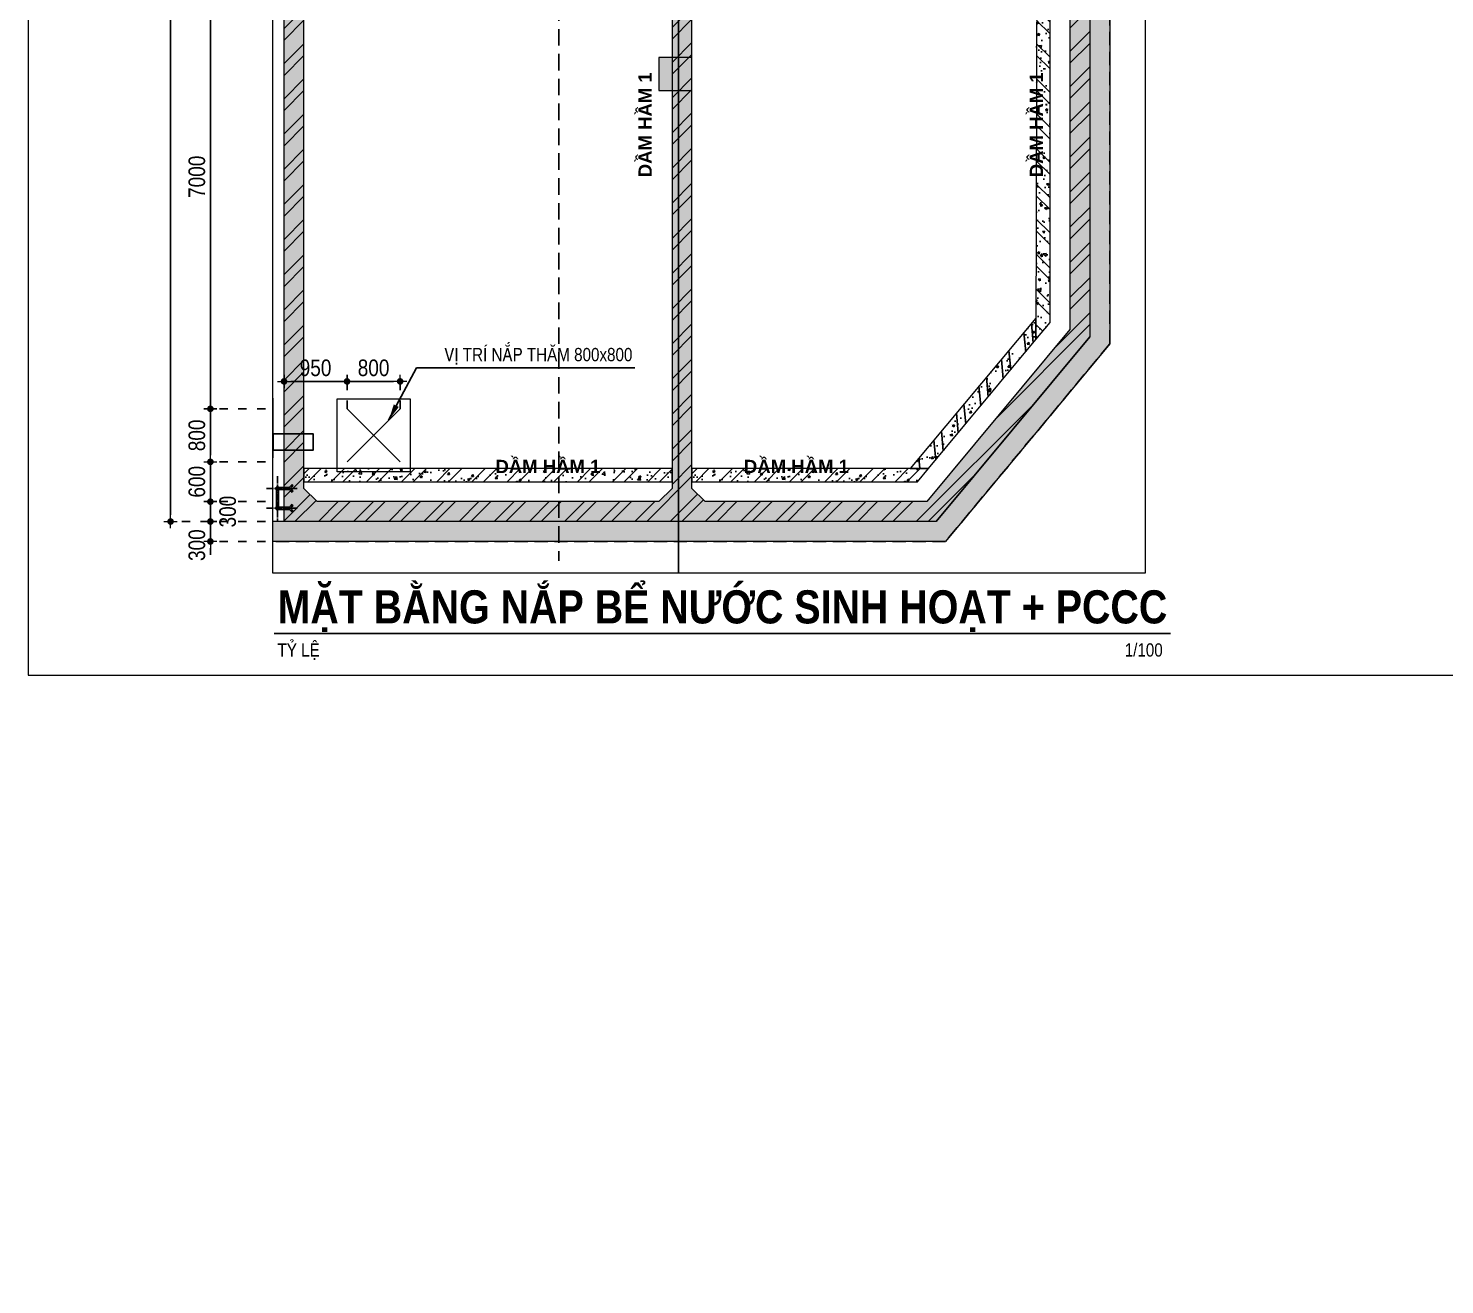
# Model space of a CAD drawing. Header units: millimetres. Extents: x -3021235 to -2791292, y 574414 to 656108.
# Drawn here: x -3021235 to -2999878, y 574414 to 593363 of the extents above; entities that cross this region are included whole.
import ezdxf
from ezdxf.enums import TextEntityAlignment as Align
from ezdxf.xclip import XClip

# ---------------------------------------------------------------- set-up
doc = ezdxf.new("R2010")
doc.units = ezdxf.units.MM
doc.header["$LTSCALE"] = 100
doc.header["$MEASUREMENT"] = 0
for name, pattern in [('A14-Chi Tiet Be Nuoc SH+PCCC$0$$0$HIDDEN', [0.375, 0.25, -0.125]), ('A14-Chi Tiet Be Nuoc SH+PCCC$0$HTT Center', [13, 10, -1, 1, -1]), ('A14-Chi Tiet Be Nuoc SH+PCCC$0$HTT Hidden 10.5', [1.5, 1, -0.5]), ('A8-Chi tiet ramp doc$0$Grid Level$0$Center101', [13, 10, -1, 1, -1]), ('CHG_XX_Cot_Ham 1$0$MB_Luoi truc$0$HTT Hidden 21', [3, 2, -1]), ('CHG_XX_Cot_Ham 2$0$MB_Luoi truc$0$HTT Hidden 21', [3, 2, -1]), ('CHG_XX_Luoi truc$0$MB_Luoi truc$0$Center101', [13, 10, -1, 1, -1]), ('HIDDEN5', [2.8375, 1.25, -1.5875]), ('MB Ham 2$0$COLD_WATER', [10.5, 6.5, -2, 0, -2])]:
    doc.linetypes.add(name, pattern=pattern)
doc.layers.get('0').update_dxf_attribs({"lineweight": 9})
doc.layers.get('Defpoints').update_dxf_attribs({"color": 254, "lineweight": 0})
for name, color, linetype, lineweight in [("'S_General_Dim_1", 1, 'Continuous', 18), ('CHG_XX_Cot_Ham 1$0$Ap0302_PC', 150, 'Continuous', 9), ('CHG_XX_Cot_Ham 1$0$Ap0302_PC @ 1', 150, 'Continuous', 9), ('CHG_XX_Cot_Ham 1$0$Ap0302_PC @ 150', 150, 'Continuous', 9), ('CHG_XX_Cot_Ham 1$0$Ap0311_H', 8, 'Continuous', 15), ('CHG_XX_Cot_Ham 1$0$NS-DuongBao', 3, 'Continuous', 18), ('CHG_XX_Cot_Ham 1$0$S_Concrete_Cont_2 Normal', 2, 'Continuous', 13), ('CHG_XX_Cot_Ham 1$0$Start hatch', 8, 'Continuous', 25), ('CHG_XX_Cot_Ham 2$0$NS-Pier-H2', 150, 'Continuous', 13), ('CHG_XX_Damsan_Ham 1$0$DBAO', 3, 'Continuous', 13), ('CHG_XX_Damsan_Ham 1$0$DGIONG', 4, 'Continuous', 13), ('CHG_XX_Damsan_Ham 1$0$Star Lo Mo', 5, 'Continuous', 13), ('CHG_XX_Damsan_Ham 1$0$Start hatch', 8, 'Continuous', 25), ('CHG_XX_Damsan_Ham 1$0$Start net bao', 3, 'Continuous', 18), ('CHG_XX_Damsan_Ham 2$0$CHG_XX_Damsan_Ham 2$0$CHG_XX_Damsan_Ham 2$0$Start net bao', 3, 'Continuous', 18), ('CHG_XX_Damsan_Ham 2$0$CHG_XX_Damsan_Ham 2$0$DBAO', 3, 'Continuous', 13), ('CHG_XX_Damsan_Ham 2$0$CHG_XX_Damsan_Ham 2$0$Start net bao', 3, 'Continuous', 18), ('CHG_XX_Damsan_Ham 2$0$HATCH', 154, 'Continuous', 9), ('S_Concrete_Cont_2 Normal', 2, 'Continuous', 13)]:
    doc.layers.add(name, color=color, linetype=linetype, lineweight=lineweight)
for name, color, linetype in [('A14-Chi Tiet Be Nuoc SH+PCCC$0$CHI TIET RAMP DOC$0$Title Line', 24, 'Continuous'), ('A14-Chi Tiet Be Nuoc SH+PCCC$0$CHI TIET RAMP DOC$0$Title Text', 1, 'Continuous'), ('A14-Chi Tiet Be Nuoc SH+PCCC$0$Ghi chu ban ve', 3, 'Continuous'), ('A14-Chi Tiet Be Nuoc SH+PCCC$0$Hatch vat lieu', 252, 'Continuous'), ('A14-Chi Tiet Be Nuoc SH+PCCC$0$Luoi Truc', 251, 'A14-Chi Tiet Be Nuoc SH+PCCC$0$HTT Center'), ('A14-Chi Tiet Be Nuoc SH+PCCC$0$Net Thay khac', 30, 'Continuous'), ('A14-Chi Tiet Be Nuoc SH+PCCC$0$Net thay Tuong', 3, 'Continuous'), ('A8-Chi tiet ramp doc$0$Grid Level$0$Podium Grid Line', 251, 'A8-Chi tiet ramp doc$0$Grid Level$0$Center101'), ('CHG_XX_Cot_Ham 1$0$MB_Cot ham$0$Concrete Line', 6, 'Continuous'), ('CHG_XX_Cot_Ham 1$0$mb_cot tang 1-3$0$Concrete Line', 6, 'Continuous'), ('CHG_XX_Luoi truc$0$Grid', 34, 'Continuous'), ('CHG_XX_Luoi truc$0$Grid Line', 251, 'CHG_XX_Luoi truc$0$MB_Luoi truc$0$Center101'), ('MB Ham 2$0$MEP-H-N-CWATR-50CW', 3, 'MB Ham 2$0$COLD_WATER')]:
    doc.layers.add(name, color=color, linetype=linetype)
doc.styles.add('A14-Chi Tiet Be Nuoc SH+PCCC$0$$0$Title Block Bold', font='VHELVEB_0.TTF')
doc.styles.add('A14-Chi Tiet Be Nuoc SH+PCCC$0$CHI TIET RAMP DOC$0$VNI-HelveC', font='VHELVCN_0.TTF')
doc.styles.add('A14-Chi Tiet Be Nuoc SH+PCCC$0$VNI-HelveC', font='VHELVCN_0.TTF')
doc.styles.add('ARIAL', font='ARIALN.TTF')
doc.styles.add('ArialB', font='arialbd.ttf')
doc.styles.add('CHG_XX_Luoi truc$0$MB_Luoi truc$0$Grid A-F$0$VNI-HelveCB', font='VHELVCB_0.TTF')
doc.dimstyles.new('RHE_100', dxfattribs={"dimscale": 100, "dimtxt": 2.5, "dimasz": 1, "dimexe": 0, "dimexo": 0, "dimgap": 0.75, "dimtad": 1, "dimdec": 0, "dimrnd": 10, "dimzin": 9, "dimdsep": 46, "dimtxsty": 'ARIAL', "dimblk1": 'DIMDOT', "dimblk2": 'DIMDOT', "dimsah": 1, "dimcen": 2, "dimdle": 3, "dimclre": 8, "dimclrt": 2, "dimadec": 0, "dimazin": 0, "dimtfac": 1, "dimtdec": 0, "dimtix": 1, "dimtmove": 2, "dimatfit": 3, "dimldrblk": 'DIMPIJL', "dimfxl": 1, "dimtvp": 1.8, "dimtolj": 1, "dimtzin": 0, "dimarcsym": 0})

# ---------------------------------------------------------------- blocks, each defined once
blk = doc.blocks.new('CHG_XX_Cot_Ham 2')
at = {"layer": 'CHG_XX_Cot_Ham 2$0$NS-Pier-H2'}
h = blk.add_hatch(color=256, dxfattribs=at)
h.dxf.hatch_style = 1
h.paths.add_polyline_path([(99639.2, 163400), (-10900, 163400), (-10900, 85450), (-300, 85450), (-300, 84050), (32350, 84050), (32350, -9000), (103575.5, -9000), (106050, -6022), (106050, 158254.3)])
h.paths.add_polyline_path([(99533.7, 163100), (105750, 158110.4), (105750, 90450), (105650, 90450), (105750, 90450), (105750, 13850), (105750, 13722.3), (105750, -5913.6), (103434.7, -8700), (93599.8, -8700), (93299.8, -8700), (32650, -8700), (32650, 84350), (0, 84350), (0, 85750), (-10600, 85750), (-10600, 163100), (93600, 163100)], flags=16)
at = {"layer": 'CHG_XX_Cot_Ham 2$0$NS-Pier-H2', "linetype": 'CHG_XX_Cot_Ham 2$0$MB_Luoi truc$0$HTT Hidden 21'}
blk.add_lwpolyline([(99639.2, 163400), (106050, 158254.3), (106050, -6022), (103575.5, -9000), (32350, -9000), (32350, 84050), (-300, 84050), (-300, 85450), (-10900, 85450), (-10900, 163400)], close=True, dxfattribs=at)
blk = doc.blocks.new('CHG_XX_Damsan_Ham 2', base_point=(3089256, -609981))
at = {"layer": 'CHG_XX_Damsan_Ham 2$0$CHG_XX_Damsan_Ham 2$0$CHG_XX_Damsan_Ham 2$0$Start net bao'}
blk.add_lwpolyline([(-10900, 163400), (99639, 163400), (106050, 158250), (106050, -6022), (103576, -9000), (32350, -9000), (32350, 84050), (-300, 84050)], dxfattribs=at)
at = {"layer": 'CHG_XX_Damsan_Ham 2$0$CHG_XX_Damsan_Ham 2$0$Start net bao'}
blk.add_lwpolyline([(-10900, 163400), (99639, 163400), (106050, 158250), (106050, -6022), (103576, -9000), (32350, -9000), (32350, 84050), (-300, 84050)], dxfattribs=at)
at = {"layer": 'CHG_XX_Damsan_Ham 2$0$CHG_XX_Damsan_Ham 2$0$DBAO'}
blk.add_blockref('CHG_XX_Cot_Ham 2', (0, 0), dxfattribs=at)
at = {"layer": 'CHG_XX_Damsan_Ham 2$0$HATCH'}
blk.add_blockref('CHG_XX_Cot_Ham 2', (0, 0), dxfattribs=at)
blk = doc.blocks.new('*U1206')
at = {"layer": 'CHG_XX_Luoi truc$0$Grid Line'}
blk.add_line((0, 0), (0, 608), dxfattribs=at)
at = {"layer": 'CHG_XX_Luoi truc$0$Grid', "lineweight": -2, "style": 'CHG_XX_Luoi truc$0$MB_Luoi truc$0$Grid A-F$0$VNI-HelveCB'}
for tag, p in [('GRIDSUB', (0, 617)), ('GRID', (0, -9))]:
    blk.add_attdef(tag, text='', height=5, dxfattribs=at).set_placement(p, align=Align.MIDDLE)
blk = doc.blocks.new('CHG_XX_Luoi truc')
at = {"layer": 'CHG_XX_Luoi truc$0$Grid', "xscale": 300, "yscale": 300, "zscale": 300}
blk.add_blockref('*U1206', (99550, -12747), dxfattribs=at)
blk = doc.blocks.new('*U1420')
at = {"layer": 'CHG_XX_Cot_Ham 1$0$Ap0302_PC @ 1'}
h = blk.add_hatch(color=3, dxfattribs=at)
h.dxf.hatch_style = 1
h.paths.add_polyline_path([(-250, -250), (-250, 250), (250, 250), (250, -250)])
at = {"layer": 'CHG_XX_Cot_Ham 1$0$Ap0302_PC @ 150'}
h = blk.add_hatch(color=3, dxfattribs=at)
h.dxf.hatch_style = 1
h.paths.add_polyline_path([(-250, -250), (-250, 250), (250, 250), (250, -250)])
blk = doc.blocks.new('CHG_XX_Cot_Ham 1$0$500x500')
at = {"layer": 'CHG_XX_Cot_Ham 1$0$Ap0302_PC'}
blk.add_lwpolyline([(250, -250), (250, 250), (-250, 250), (-250, -250)], close=True, dxfattribs=at)
blk.add_blockref('*U1420', (0, 0), dxfattribs=at)
blk = doc.blocks.new('CHG_XX_Cot_Ham 1')
at = {"layer": 'CHG_XX_Cot_Ham 1$0$Ap0311_H'}
h = blk.add_hatch(color=256, dxfattribs=at)
h.dxf.hatch_style = 1
h.paths.add_polyline_path([(99639.2, 163400), (-10900, 163400), (-10900, 85450), (-300, 85450), (-300, 84050), (32350, 84050), (32350, -9000), (103575.5, -9000), (106050, -6022), (106050, 158254.3)])
h.paths.add_polyline_path([(99533.7, 163100), (105750, 158110.4), (105750, 90450), (105650, 90450), (105650, 90450), (105750, 90450), (105750, 13850), (105750, 13825.9), (105750, -5913.6), (103434.7, -8700), (93600, -8700), (32650, -8700), (32650, 84350), (0, 84350), (0, 85750), (-10600, 85750), (-10600, 163100), (93600, 163100)], flags=16)
at = {"layer": 'CHG_XX_Cot_Ham 1$0$NS-DuongBao'}
h = blk.add_hatch(dxfattribs=at)
h.set_pattern_fill('ANSI32', color=256, scale=1000, style=0)
h.set_pattern_definition([(45, (-2213769.43, 588216.8), (-265.165043, 265.165043), []), (45, (-2213592.66, 588216.8), (-265.165043, 265.165043), [])])
h.paths.add_polyline_path([(99450, -8200), (99250, -8400), (94099.8, -8400), (93899.8, -8200), (93899.8, 13349.8), (94100, 13550), (96700, 13550), (99250, 13550), (99450, 13350)], flags=16)
h.paths.add_polyline_path([(93599.8, 13850), (97000, 13850), (99550, 13850), (105750, 13850), (105750, -5913.6), (103434.7, -8700), (93599.8, -8700)])
h.paths.add_polyline_path([(99950, 13550), (105250, 13550), (105450, 13350), (105450, -5805.3), (103294, -8400), (99950, -8400), (99750, -8200), (99750, 13350)])
at = {"layer": 'CHG_XX_Cot_Ham 1$0$Start hatch'}
h = blk.add_hatch(dxfattribs=at)
h.set_pattern_fill('AR-CONC', color=256, scale=50)
h.set_pattern_definition([(50, (0, 0), (358.6301, -31.3761), [37.5, -412.5]), (355, (0, 0), (-69.3757, 376.0961), [30, -330]), (100.45144, (29.9, -2.6), (289.2544, 344.72), [31.8701, -350.571]), (46.1842, (0, 100), (533.6207, -82.7596), [56.25, -618.75]), (96.63564, (44.47, 93.1), (467.331, 487.0593), [47.8052, -525.857]), (351.18416, (0, 100), (467.331, 487.0593), [45, -495]), (21, (50, 75), (298.4535, -201.30945), [37.5, -412.5]), (326, (50, 75), (121.6577, 362.575), [30, -330]), (71.45144, (74.87, 58.22), (420.1112, 161.2656), [31.8701, -350.571]), (37.5, (0, 0), (6.07993, 166.44693), [0, -326, 0, -335, 0, -331.25]), (7.5, (0, 0), (131.53477, 197.20586), [0, -191, 0, -318.5, 0, -126.25]), (327.5, (-111.5, 0), (266.91122, -11.27744), [0, -125, 0, -390, 0, -517.5]), (317.5, (-161.5, 0), (291.5931, 50.0525), [0, -162.5, 0, -259, 0, -367.5])])
h.paths.add_polyline_path([(99450, -8200), (99250, -8400), (94099.8, -8400), (93899.8, -8200), (93899.8, 13349.8), (94100, 13550), (96700, 13550), (99250, 13550), (99450, 13350)], flags=16)
h.paths.add_polyline_path([(93599.8, 13850), (97000, 13850), (99550, 13850), (105750, 13850), (105750, -5913.6), (103434.7, -8700), (93599.8, -8700)])
h.paths.add_polyline_path([(99950, 13550), (105250, 13550), (105450, 13350), (105450, -5805.3), (103294, -8400), (99950, -8400), (99750, -8200), (99750, 13350)])
at = {"layer": 'CHG_XX_Cot_Ham 1$0$Ap0302_PC'}
blk.add_lwpolyline([(32350, 84050), (-300, 84050), (-300, 85450), (-10900, 85450), (-10900, 163400), (99639.2, 163400), (106050, 158254.3), (106050, -6022), (103575.5, -9000), (32350, -9000)], close=True, dxfattribs=at)
blk.add_lwpolyline([(105750, 90444), (105750, -5913.6), (103434.7, -8700), (32650, -8700), (32650, 84350), (0, 84350), (0, 85750), (-10600, 85750), (-10600, 163100), (99533.7, 163100), (105750, 158110.4), (105750, 127475.9)], dxfattribs=at)
at = {"layer": 'CHG_XX_Cot_Ham 1$0$MB_Cot ham$0$Concrete Line', "linetype": 'CHG_XX_Cot_Ham 1$0$MB_Luoi truc$0$HTT Hidden 21'}
blk.add_lwpolyline([(99639.2, 163400), (106050, 158254.3), (106050, -6022), (103575.5, -9000), (32350, -9000), (32350, 84050), (-300, 84050), (-300, 85450), (-10900, 85450), (-10900, 163400)], close=True, dxfattribs=at)
at = {"layer": 'CHG_XX_Cot_Ham 1$0$NS-DuongBao'}
for points in [[(93599.8, 13850), (97000, 13850), (97000, 13850), (99550, 13850), (99550, 13850), (105750, 13850), (105750, -5913.6), (103434.7, -8700), (93599.8, -8700), (93599.8, 13850)], [(99450, -8200), (99250, -8400), (94099.8, -8400), (93899.8, -8200), (93899.8, 13349.8), (94100, 13550), (96700, 13550), (96700, 13550), (99250, 13550), (99450, 13350), (99450, -8200)], [(105450, 13350), (105450, -5805.3), (103294, -8400), (99950, -8400), (99750, -8200), (99750, 13350), (99950, 13550), (105250, 13550), (105450, 13350)]]:
    blk.add_lwpolyline(points, dxfattribs=at)
at = {"layer": 'CHG_XX_Cot_Ham 1$0$Start hatch'}
blk.add_line((103434.7, -8700), (105750, -5913.6), dxfattribs=at)
at = {"layer": 'CHG_XX_Cot_Ham 1$0$mb_cot tang 1-3$0$Concrete Line'}
blk.add_blockref('CHG_XX_Luoi truc', (0, 0), dxfattribs=at)
at = {"layer": 'CHG_XX_Cot_Ham 1$0$S_Concrete_Cont_2 Normal'}
blk.add_blockref('CHG_XX_Cot_Ham 1$0$500x500', (99500, -1950), dxfattribs=at)
blk = doc.blocks.new('CHG_XX_Damsan_Ham 1', base_point=(3089256, -609981))
at = {"layer": 'CHG_XX_Damsan_Ham 1$0$Start hatch'}
h = blk.add_hatch(dxfattribs=at)
h.set_pattern_fill('AR-CONC', color=256, scale=50, angle=90)
h.set_pattern_definition([(140, (117500, -103099.77), (31.3761, 358.6301), [37.5, -412.5]), (85, (117500, -103099.77), (-376.0961, -69.3757), [30, -330]), (190.45144, (117502.62, -103069.88), (-344.72, 289.2544), [31.8701, -350.571]), (136.1842, (117400, -103099.77), (82.7596, 533.6207), [56.25, -618.75]), (186.63564, (117406.9, -103055.3), (-487.0593, 467.331), [47.8052, -525.857]), (81.18416, (117400, -103099.77), (-487.0593, 467.331), [45, -495]), (111, (117425, -103049.77), (201.30945, 298.4535), [37.5, -412.5]), (56, (117425, -103049.77), (-362.575, 121.6577), [30, -330]), (161.45144, (117441.78, -103024.9), (-161.2656, 420.1112), [31.8701, -350.571]), (127.5, (117500, -103099.77), (-166.44693, 6.07993), [0, -326, 0, -335, 0, -331.25]), (97.5, (117500, -103099.77), (-197.20586, 131.53477), [0, -191, 0, -318.5, 0, -126.25]), (57.5, (117500, -103211.27), (11.27744, 266.91122), [0, -125, 0, -390, 0, -517.5]), (47.5, (117500, -103261.27), (-50.0525, 291.5931), [0, -162.5, 0, -259, 0, -367.5])])
h.paths.add_polyline_path([(105150, -5697), (105150, -200), (104950, -200), (104937, -5953)])
h = blk.add_hatch(dxfattribs=at)
h.set_pattern_fill('ANSI32', color=256, scale=1000, angle=90, style=0)
h.set_pattern_definition([(135, (117967.9, -103195), (-265.165, -265.165), []), (135, (117967.9, -103018.2), (-265.165, -265.165), [])])
h.paths.add_polyline_path([(105150, -5697), (105150, -200), (104950, -200), (104937, -5953)])
h = blk.add_hatch(dxfattribs=at)
h.set_pattern_fill('AR-CONC', color=256, scale=50)
h.set_pattern_definition([(50, (5845.27, -20523.7), (358.6301, -31.3761), [37.5, -412.5]), (355, (5845.27, -20523.7), (-69.3757, 376.096), [30, -330]), (100.45144, (5875.16, -20526.32), (289.2544, 344.72), [31.8701, -350.571]), (46.1842, (5845.27, -20423.7), (533.6207, -82.7596), [56.25, -618.75]), (96.63564, (5889.74, -20430.6), (467.331, 487.0593), [47.8052, -525.857]), (351.18416, (5845.27, -20423.7), (467.331, 487.0593), [45, -495]), (21, (5895.27, -20448.7), (298.4535, -201.30945), [37.5, -412.5]), (326, (5895.27, -20448.7), (121.6577, 362.575), [30, -330]), (71.45144, (5920.14, -20465.5), (420.1112, 161.2656), [31.8701, -350.571]), (37.5, (5845.27, -20523.71), (6.07993, 166.44693), [0, -326, 0, -335, 0, -331.25]), (7.5, (5845.27, -20523.7), (131.53477, 197.20586), [0, -191, 0, -318.5, 0, -126.25]), (327.5, (5733.77, -20523.71), (266.91122, -11.27744), [0, -125, 0, -390, 0, -517.5]), (317.5, (5683.77, -20523.7), (291.5931, 50.0525), [0, -162.5, 0, -259, 0, -367.5])])
h.paths.add_polyline_path([(103319, -7900), (104937, -5953), (104938, -5630), (103043, -7900)])
h = blk.add_hatch(dxfattribs=at)
h.set_pattern_fill('ANSI32', color=256, scale=1000, angle=50.2759, style=0)
h.set_pattern_definition([(95.2759, (50867.78, -91080.6), (-373.4113, -34.4818), []), (95.2759, (50980.76, -90944.62), (-373.4113, -34.4818), [])])
h.paths.add_polyline_path([(103319, -7900), (104937, -5953), (104938, -5630), (103043, -7900)])
h = blk.add_hatch(dxfattribs=at)
h.set_pattern_fill('AR-CONC', color=256, scale=50)
h.set_pattern_definition([(50, (-800, -20450), (358.6301, -31.3761), [37.5, -412.5]), (355, (-800, -20450), (-69.3757, 376.096), [30, -330]), (100.45144, (-770.1, -20452.6), (289.2544, 344.72), [31.8701, -350.571]), (46.1842, (-800, -20350), (533.6207, -82.7596), [56.25, -618.75]), (96.63564, (-755.53, -20356.9), (467.331, 487.0593), [47.8052, -525.857]), (351.18416, (-800, -20350), (467.331, 487.0593), [45, -495]), (21, (-750, -20375), (298.4535, -201.30945), [37.5, -412.5]), (326, (-750, -20375), (121.6577, 362.575), [30, -330]), (71.45144, (-725.13, -20391.78), (420.1112, 161.2656), [31.8701, -350.571]), (37.5, (-800, -20450), (6.07993, 166.44693), [0, -326, 0, -335, 0, -331.25]), (7.5, (-800, -20450), (131.53477, 197.20586), [0, -191, 0, -318.5, 0, -126.25]), (327.5, (-911.5, -20450), (266.91122, -11.27744), [0, -125, 0, -390, 0, -517.5]), (317.5, (-961.5, -20450), (291.5931, 50.0525), [0, -162.5, 0, -259, 0, -367.5])])
h.paths.add_polyline_path([(93900, -8100), (99450, -8100), (99450, -7900), (93900, -7900)])
h = blk.add_hatch(dxfattribs=at)
h.set_pattern_fill('ANSI32', color=256, scale=1000, style=0)
h.set_pattern_definition([(45, (-895.23, -20917.88), (-265.165, 265.165), []), (45, (-718.45, -20917.88), (-265.165, 265.165), [])])
h.paths.add_polyline_path([(93900, -8100), (99450, -8100), (99450, -7900), (93900, -7900)])
h = blk.add_hatch(dxfattribs=at)
h.set_pattern_fill('ANSI32', color=256, scale=1000, style=0)
h.set_pattern_definition([(45, (4955, -20917.88), (-265.165, 265.165), []), (45, (5131.8, -20917.88), (-265.165, 265.165), [])])
h.paths.add_polyline_path([(99750, -8100), (103153, -8100), (103319, -7900), (99750, -7900)])
h = blk.add_hatch(dxfattribs=at)
h.set_pattern_fill('AR-CONC', color=256, scale=50)
h.set_pattern_definition([(50, (5050.24, -20450), (358.6301, -31.3761), [37.5, -412.5]), (355, (5050.24, -20450), (-69.3757, 376.096), [30, -330]), (100.45144, (5080.12, -20452.6), (289.2544, 344.72), [31.8701, -350.571]), (46.1842, (5050.24, -20350), (533.6207, -82.7596), [56.25, -618.75]), (96.63564, (5094.7, -20356.9), (467.331, 487.0593), [47.8052, -525.857]), (351.18416, (5050.24, -20350), (467.331, 487.0593), [45, -495]), (21, (5100.24, -20375), (298.4535, -201.30945), [37.5, -412.5]), (326, (5100.24, -20375), (121.6577, 362.575), [30, -330]), (71.45144, (5125.1, -20391.78), (420.1112, 161.2656), [31.8701, -350.571]), (37.5, (5050.24, -20450), (6.07993, 166.44693), [0, -326, 0, -335, 0, -331.25]), (7.5, (5050.24, -20450), (131.53477, 197.20586), [0, -191, 0, -318.5, 0, -126.25]), (327.5, (4938.74, -20450), (266.91122, -11.27744), [0, -125, 0, -390, 0, -517.5]), (317.5, (4888.74, -20450), (291.5931, 50.0525), [0, -162.5, 0, -259, 0, -367.5])])
h.paths.add_polyline_path([(99750, -8100), (103153, -8100), (103319, -7900), (99750, -7900)])
at = {"layer": 'CHG_XX_Damsan_Ham 1$0$DBAO'}
blk.add_lwpolyline([(-10900, 85450), (-10900, 163400), (99639, 163400), (106050, 158250), (106050, -6022), (103576, -9000), (32350, -9000), (32350, 84050), (-300, 84050), (-300, 85450), (-10900, 85450)], dxfattribs=at)
at = {"layer": 'CHG_XX_Damsan_Ham 1$0$Star Lo Mo'}
for p, q in [((92532, -7737), (93432, -6837)), ((92532, -6837), (93432, -7737))]:
    blk.add_line(p, q, dxfattribs=at)
blk.add_lwpolyline([(92532, -6837), (93432, -6837), (93432, -7737), (92532, -7737)], close=True, dxfattribs=at)
at = {"layer": 'CHG_XX_Damsan_Ham 1$0$Start net bao', "color": 1}
for points in [[(105150, -5697), (105150, -200), (104950, -200), (104937, -5953)], [(103319, -7900), (104937, -5953), (104938, -5630), (103043, -7900)], [(93900, -8100), (99450, -8100), (99450, -7900), (93900, -7900)], [(99750, -8100), (103153, -8100), (103319, -7900), (99750, -7900)]]:
    blk.add_lwpolyline(points, close=True, dxfattribs=at)
at = {"layer": 'CHG_XX_Damsan_Ham 1$0$DGIONG'}
blk.add_blockref('CHG_XX_Cot_Ham 1', (0, 0), dxfattribs=at)
blk = doc.blocks.new('DIMDOT')
for p, q in [((1, 0), (-1, 0)), ((0, -1), (0, 1))]:
    blk.add_line(p, q)
at = {"const_width": 0.5}
blk.add_lwpolyline([(-0.25, 0, 1), (0.25, 0, 1)], format="xyb", close=True, dxfattribs=at)
blk = doc.blocks.new('DIMPIJL')
at = {"linetype": 'ByBlock'}
blk.add_solid([(-2.5, 0.42), (-2.5, -0.42), (0, 0)], dxfattribs=at)
blk = doc.blocks.new('*D279')
at = {"layer": "'S_General_Dim_1", "color": 8, "linetype": 'HIDDEN5', "lineweight": -2, "transparency": 16777216}
for p, q in [((-3016429, 587624), (-3016429, 588038)), ((-3015629, 587624), (-3015629, 588038))]:
    blk.add_line(p, q, dxfattribs=at)
at = {"layer": "'S_General_Dim_1", "color": 0, "lineweight": -2, "transparency": 16777216}
blk.add_line((-3015729, 588038), (-3016329, 588038), dxfattribs=at)
at = {"layer": 'Defpoints', "color": 0, "transparency": 16777216}
for p in [(-3016429, 588038), (-3016429, 587624), (-3015629, 587624)]:
    blk.add_point(p, dxfattribs=at)
at = {"layer": "'S_General_Dim_1", "color": 0, "lineweight": -2, "transparency": 16777216, "xscale": 100, "yscale": 100, "zscale": 100, "rotation": 180}
blk.add_blockref('DIMDOT', (-3016429, 588038), dxfattribs=at)
at = {"layer": "'S_General_Dim_1", "color": 0, "lineweight": -2, "transparency": 16777216, "xscale": 100, "yscale": 100, "zscale": 100}
blk.add_blockref('DIMDOT', (-3015629, 588038), dxfattribs=at)
at = {"layer": "'S_General_Dim_1", "color": 2, "transparency": 16777216, "insert": (-3016029, 588241), "char_height": 250, "attachment_point": 5, "style": 'ARIAL'}
blk.add_mtext('\\A1;800', dxfattribs=at)
blk = doc.blocks.new('*D280')
at = {"layer": "'S_General_Dim_1", "color": 0, "lineweight": -2, "transparency": 16777216}
blk.add_line((-3016529, 588038), (-3017279, 588038), dxfattribs=at)
at = {"layer": "'S_General_Dim_1", "color": 8, "linetype": 'HIDDEN5', "lineweight": -2, "transparency": 16777216}
blk.add_line((-3016429, 587624), (-3016429, 588038), dxfattribs=at)
at = {"layer": 'Defpoints', "color": 0, "transparency": 16777216}
for p in [(-3017379, 588038), (-3017379, 588038), (-3016429, 587624)]:
    blk.add_point(p, dxfattribs=at)
at = {"layer": "'S_General_Dim_1", "color": 0, "lineweight": -2, "transparency": 16777216, "xscale": 100, "yscale": 100, "zscale": 100, "rotation": 180}
blk.add_blockref('DIMDOT', (-3017379, 588038), dxfattribs=at)
at = {"layer": "'S_General_Dim_1", "color": 0, "lineweight": -2, "transparency": 16777216, "xscale": 100, "yscale": 100, "zscale": 100}
blk.add_blockref('DIMDOT', (-3016429, 588038), dxfattribs=at)
at = {"layer": "'S_General_Dim_1", "color": 2, "transparency": 16777216, "insert": (-3016904, 588241), "char_height": 250, "attachment_point": 5, "style": 'ARIAL'}
blk.add_mtext('\\A1;950', dxfattribs=at)
blk = doc.blocks.new('*U117')
h = blk.add_hatch(color=256)
edge = h.paths.add_edge_path()
edge.add_line((-600, 0), (-849, 0))
edge.add_line((-849, 0), (0, 849))
edge.add_line((0, 849), (849, 0))
edge.add_line((849, 0), (600, 0))
edge.add_arc((0, 0), 600, 360, 540)
at = {"linetype": 'A14-Chi Tiet Be Nuoc SH+PCCC$0$$0$HIDDEN', "ltscale": 10}
blk.add_line((-600, 0), (-25495, 0), dxfattribs=at)
blk.add_line((-600, 0), (600, 0))
blk.add_lwpolyline([(-600, 0), (-849, 0), (0, 849), (849, 0), (600, 0, 1)], format="xyb", close=True)
blk.add_circle((0, 0), 600)
at = {"style": 'A14-Chi Tiet Be Nuoc SH+PCCC$0$$0$Title Block Bold', "flags": 8}
blk.add_attdef('VIEWNUMBER', text='', height=300, dxfattribs=at).set_placement((0, 0), align=Align.BOTTOM_CENTER)
blk.add_attdef('DRAWINGREFERENCE', text='', height=250, dxfattribs=at).set_placement((0, -120), align=Align.TOP_CENTER)
blk = doc.blocks.new('*D284')
at = {"layer": "'S_General_Dim_1", "color": 8, "linetype": 'HIDDEN5', "lineweight": -2, "transparency": 16777216}
for p, q in [((-3017660, 594624), (-3018490, 594624)), ((-3017660, 587624), (-3018490, 587624))]:
    blk.add_line(p, q, dxfattribs=at)
at = {"layer": "'S_General_Dim_1", "color": 0, "lineweight": -2, "transparency": 16777216}
blk.add_line((-3018490, 594524), (-3018490, 587724), dxfattribs=at)
at = {"layer": 'Defpoints', "color": 0, "transparency": 16777216}
for p in [(-3017660, 594624), (-3018490, 587624), (-3017660, 587624)]:
    blk.add_point(p, dxfattribs=at)
at = {"layer": "'S_General_Dim_1", "color": 0, "lineweight": -2, "transparency": 16777216, "xscale": 100, "yscale": 100, "zscale": 100}
for p, rotation in [((-3018490, 594624), 90), ((-3018490, 587624), 270)]:
    blk.add_blockref('DIMDOT', p, dxfattribs=dict(at, rotation=rotation))
at = {"layer": "'S_General_Dim_1", "color": 2, "transparency": 16777216, "insert": (-3018693, 591124), "char_height": 250, "attachment_point": 5, "rotation": 90, "style": 'ARIAL'}
blk.add_mtext('\\A1;7000', dxfattribs=at)
blk = doc.blocks.new('*D287')
at = {"layer": "'S_General_Dim_1", "color": 0, "lineweight": -2, "transparency": 16777216}
for p, q in [((-3018490, 586324), (-3018490, 586424)), ((-3018490, 586224), (-3018490, 585924)), ((-3018490, 585824), (-3018490, 585724))]:
    blk.add_line(p, q, dxfattribs=at)
at = {"layer": "'S_General_Dim_1", "color": 8, "linetype": 'HIDDEN5', "lineweight": -2, "transparency": 16777216}
for p, q in [((-3017660, 586224), (-3018490, 586224)), ((-3017660, 585924), (-3018490, 585924))]:
    blk.add_line(p, q, dxfattribs=at)
at = {"layer": 'Defpoints', "color": 0, "transparency": 16777216}
for p in [(-3017660, 586224), (-3018490, 585924), (-3017660, 585924)]:
    blk.add_point(p, dxfattribs=at)
at = {"layer": "'S_General_Dim_1", "color": 0, "lineweight": -2, "transparency": 16777216, "xscale": 100, "yscale": 100, "zscale": 100}
for p, rotation in [((-3018490, 586224), 270), ((-3018490, 585924), 90)]:
    blk.add_blockref('DIMDOT', p, dxfattribs=dict(at, rotation=rotation))
at = {"layer": "'S_General_Dim_1", "color": 2, "transparency": 16777216, "insert": (-3018228, 586074), "char_height": 250, "attachment_point": 5, "rotation": 90, "style": 'ARIAL'}
blk.add_mtext('\\A1;300', dxfattribs=at)
blk = doc.blocks.new('*D288')
at = {"layer": "'S_General_Dim_1", "color": 0, "lineweight": -2, "transparency": 16777216}
for p, q in [((-3018490, 586024), (-3018490, 586124)), ((-3018490, 585924), (-3018490, 585624)), ((-3018490, 585524), (-3018490, 585424))]:
    blk.add_line(p, q, dxfattribs=at)
at = {"layer": "'S_General_Dim_1", "color": 8, "linetype": 'HIDDEN5', "lineweight": -2, "transparency": 16777216}
for p, q in [((-3017660, 585924), (-3018490, 585924)), ((-3017660, 585624), (-3018490, 585624))]:
    blk.add_line(p, q, dxfattribs=at)
at = {"layer": 'Defpoints', "color": 0, "transparency": 16777216}
for p in [(-3017660, 585924), (-3018490, 585624), (-3017660, 585624)]:
    blk.add_point(p, dxfattribs=at)
at = {"layer": "'S_General_Dim_1", "color": 0, "lineweight": -2, "transparency": 16777216, "xscale": 100, "yscale": 100, "zscale": 100}
for p, rotation in [((-3018490, 585924), 270), ((-3018490, 585624), 90)]:
    blk.add_blockref('DIMDOT', p, dxfattribs=dict(at, rotation=rotation))
at = {"layer": "'S_General_Dim_1", "color": 2, "transparency": 16777216, "insert": (-3018693, 585568), "char_height": 250, "attachment_point": 5, "rotation": 90, "style": 'ARIAL'}
blk.add_mtext('\\A1;300', dxfattribs=at)
blk = doc.blocks.new('*D289')
at = {"layer": "'S_General_Dim_1", "color": 8, "linetype": 'HIDDEN5', "lineweight": -2, "transparency": 16777216}
for p, q in [((-3017660, 608474), (-3019090, 608474)), ((-3017660, 585924), (-3019090, 585924))]:
    blk.add_line(p, q, dxfattribs=at)
at = {"layer": "'S_General_Dim_1", "color": 0, "lineweight": -2, "transparency": 16777216}
blk.add_line((-3019090, 608374), (-3019090, 586024), dxfattribs=at)
at = {"layer": 'Defpoints', "color": 0, "transparency": 16777216}
for p in [(-3017660, 608474), (-3019090, 585924), (-3017660, 585924)]:
    blk.add_point(p, dxfattribs=at)
at = {"layer": "'S_General_Dim_1", "color": 0, "lineweight": -2, "transparency": 16777216, "xscale": 100, "yscale": 100, "zscale": 100}
for p, rotation in [((-3019090, 608474), 90), ((-3019090, 585924), 270)]:
    blk.add_blockref('DIMDOT', p, dxfattribs=dict(at, rotation=rotation))
at = {"layer": "'S_General_Dim_1", "color": 2, "transparency": 16777216, "insert": (-3019293, 597199), "char_height": 250, "attachment_point": 5, "rotation": 90, "style": 'ARIAL'}
blk.add_mtext('\\A1;22550', dxfattribs=at)
blk = doc.blocks.new('*D297')
at = {"layer": "'S_General_Dim_1", "color": 8, "linetype": 'HIDDEN5', "lineweight": -2, "transparency": 16777216}
for p, q in [((-3017660, 587624), (-3018490, 587624)), ((-3017660, 586824), (-3018490, 586824))]:
    blk.add_line(p, q, dxfattribs=at)
at = {"layer": "'S_General_Dim_1", "color": 0, "lineweight": -2, "transparency": 16777216}
blk.add_line((-3018490, 587524), (-3018490, 586924), dxfattribs=at)
at = {"layer": 'Defpoints', "color": 0, "transparency": 16777216}
for p in [(-3017660, 587624), (-3018490, 586824), (-3017660, 586824)]:
    blk.add_point(p, dxfattribs=at)
at = {"layer": "'S_General_Dim_1", "color": 0, "lineweight": -2, "transparency": 16777216, "xscale": 100, "yscale": 100, "zscale": 100}
for p, rotation in [((-3018490, 587624), 90), ((-3018490, 586824), 270)]:
    blk.add_blockref('DIMDOT', p, dxfattribs=dict(at, rotation=rotation))
at = {"layer": "'S_General_Dim_1", "color": 2, "transparency": 16777216, "insert": (-3018693, 587224), "char_height": 250, "attachment_point": 5, "rotation": 90, "style": 'ARIAL'}
blk.add_mtext('\\A1;800', dxfattribs=at)
blk = doc.blocks.new('*D298')
at = {"layer": "'S_General_Dim_1", "color": 0, "lineweight": -2, "transparency": 16777216}
for p, q in [((-3018490, 586924), (-3018490, 587024)), ((-3018490, 586824), (-3018490, 586224)), ((-3018490, 586124), (-3018490, 586024))]:
    blk.add_line(p, q, dxfattribs=at)
at = {"layer": "'S_General_Dim_1", "color": 8, "linetype": 'HIDDEN5', "lineweight": -2, "transparency": 16777216}
for p, q in [((-3017660, 586824), (-3018490, 586824)), ((-3017660, 586224), (-3018490, 586224))]:
    blk.add_line(p, q, dxfattribs=at)
at = {"layer": 'Defpoints', "color": 0, "transparency": 16777216}
for p in [(-3017660, 586824), (-3018490, 586224), (-3017660, 586224)]:
    blk.add_point(p, dxfattribs=at)
at = {"layer": "'S_General_Dim_1", "color": 0, "lineweight": -2, "transparency": 16777216, "xscale": 100, "yscale": 100, "zscale": 100}
for p, rotation in [((-3018490, 586824), 270), ((-3018490, 586224), 90)]:
    blk.add_blockref('DIMDOT', p, dxfattribs=dict(at, rotation=rotation))
at = {"layer": "'S_General_Dim_1", "color": 2, "transparency": 16777216, "insert": (-3018693, 586524), "char_height": 250, "attachment_point": 5, "rotation": 90, "style": 'ARIAL'}
blk.add_mtext('\\A1;600', dxfattribs=at)
blk = doc.blocks.new('A14-Chi Tiet Be Nuoc SH+PCCC$0$HHH')
at = {"layer": 'A14-Chi Tiet Be Nuoc SH+PCCC$0$Hatch vat lieu', "linetype": 'A14-Chi Tiet Be Nuoc SH+PCCC$0$HTT Hidden 10.5', "ltscale": 0.1}
for p, q in [((-208, 122), (-194, 137)), ((-208, 122), (-166, 80)), ((-194, 137), (-152, 94)), ((-166, 0), (-166, 80)), ((-152, 94), (-148, 94)), ((-106, 137), (-148, 94)), ((-92, 122), (-134, 80)), ((-134, 0), (-134, 80)), ((-92, 122), (-106, 137)), ((92, 122), (106, 137)), ((92, 122), (134, 80)), ((106, 137), (148, 94)), ((134, 0), (134, 80)), ((148, 94), (152, 94)), ((194, 137), (152, 94)), ((208, 122), (166, 80)), ((166, 0), (166, 80)), ((208, 122), (194, 137))]:
    blk.add_line(p, q, dxfattribs=at)
at = {"layer": 'A14-Chi Tiet Be Nuoc SH+PCCC$0$Luoi Truc', "linetype": 'A14-Chi Tiet Be Nuoc SH+PCCC$0$HTT Center', "ltscale": 0.1}
for p, q in [((-150, -265), (-150, 200)), ((150, -265), (150, 200)), ((-335, -100), (335, -100))]:
    blk.add_line(p, q, dxfattribs=at)
at = {"layer": 'A14-Chi Tiet Be Nuoc SH+PCCC$0$Net Thay khac'}
for p, q in [((-166, -81), (-166, 0)), ((-134, -81), (-134, 0)), ((134, -81), (134, 0)), ((166, -81), (166, 0)), ((-131, -84), (131, -84)), ((-131, -116), (131, -116))]:
    blk.add_line(p, q, dxfattribs=at)
at = {"layer": 'A14-Chi Tiet Be Nuoc SH+PCCC$0$Net thay Tuong'}
for centre in [(-150, -100), (150, -100)]:
    blk.add_circle(centre, 25, dxfattribs=at)
blk = doc.blocks.new('A$C2F4B454A')
at = {"layer": 'MB Ham 2$0$MEP-H-N-CWATR-50CW', "color": 5, "linetype": 'Continuous', "ltscale": 0.5}
blk.add_lwpolyline([(-10139, 1625), (-9539, 1625), (-9539, 1375), (-10139, 1375)], close=True, dxfattribs=at)
at = {"rotation": 270}
blk.add_blockref('A14-Chi Tiet Be Nuoc SH+PCCC$0$HHH', (-9976, 650), dxfattribs=at)

msp = doc.modelspace()

# ---------------------------------------------------------------- linework, layer by layer
at = {"layer": 'A14-Chi Tiet Be Nuoc SH+PCCC$0$CHI TIET RAMP DOC$0$Title Line', "linetype": 'ByBlock', "lineweight": -2}
msp.add_line((-3017529.4, 584237), (-3004009.6, 584237), dxfattribs=at)
at = {"layer": 'Defpoints'}
msp.add_lwpolyline([(-3021234.9, 583607.5), (-2954034.9, 583607.5), (-2954034.9, 639807.5), (-3021234.9, 639807.5)], close=True, dxfattribs=at)
at = {"layer": 'S_Concrete_Cont_2 Normal'}
for p, q in [((-3015629.1, 587624.1), (-3016428.8, 586824.1)), ((-3016428.8, 587624.1), (-3015629.1, 586824.1))]:
    msp.add_line(p, q, dxfattribs=at)
msp.add_lwpolyline([(-3016578.8, 587774.1), (-3015479.1, 587774.1), (-3015479.1, 586674.1), (-3016578.8, 586674.1)], close=True, dxfattribs=at)

# ---------------------------------------------------------------- block references
at = {"layer": 'A14-Chi Tiet Be Nuoc SH+PCCC$0$Ghi chu ban ve'}
ref = msp.add_blockref('*U117', (-3013236.1, 610828), dxfattribs=dict(at, rotation=90))
ref.add_attrib('VIEWNUMBER', '1-1', dxfattribs={"layer": '0', "height": 300, "rotation": 90, "style": 'A14-Chi Tiet Be Nuoc SH+PCCC$0$$0$Title Block Bold'}).set_placement((-3013236.1, 610828), align=Align.BOTTOM_CENTER)
ref.add_attrib('DRAWINGREFERENCE', '-', dxfattribs={"layer": '0', "height": 250, "rotation": 90, "style": 'A14-Chi Tiet Be Nuoc SH+PCCC$0$$0$Title Block Bold'}).set_placement((-3013116.1, 610828), align=Align.TOP_CENTER)
at = {"layer": 'A8-Chi tiet ramp doc$0$Grid Level$0$Podium Grid Line'}
ref = msp.add_blockref('CHG_XX_Damsan_Ham 2', (45737.8, -98770.6), dxfattribs=at)
XClip(ref).set_block_clipping_path([(93137.2532517398, 75145.4415100714), (106717.2152070859, 128458.8479890045)])
at = {"layer": 'S_Concrete_Cont_2 Normal'}
ref = msp.add_blockref('CHG_XX_Damsan_Ham 1', (-21722.6, -15357), dxfattribs=at)
XClip(ref).set_block_clipping_path([(93425.958600299, -9473.0800148518), (106590.4373304178, 13984.4288523339)])
msp.add_blockref('A$C2F4B454A', (-3007403, 585624), dxfattribs=at)

# ---------------------------------------------------------------- texts
at = {"layer": "'S_General_Dim_1", "style": 'ArialB'}
for p in [(-3011835, 591116.7), (-3005935, 591116.7)]:
    msp.add_text('DẦM HẦM 1', height=200, rotation=90, dxfattribs=at).set_placement(p)
for p in [(-3014191.2, 586655), (-3010444.7, 586655)]:
    msp.add_text('DẦM HẦM 1', height=200, dxfattribs=at).set_placement(p)
at = {"layer": "'S_General_Dim_1", "insert": (-3012126, 588542.2), "char_height": 200, "width": 10693.027, "attachment_point": 3, "line_spacing_factor": 0.9, "style": 'A14-Chi Tiet Be Nuoc SH+PCCC$0$VNI-HelveC'}
msp.add_mtext('VÒ TRÍ NAÉP THAÊM 800x800', dxfattribs=at)
at = {"layer": 'A14-Chi Tiet Be Nuoc SH+PCCC$0$CHI TIET RAMP DOC$0$Title Text', "linetype": 'ByBlock', "style": 'ArialB', "width": 0.85}
msp.add_text('MẶT BẰNG NẮP BỂ NƯỚC SINH HOẠT + PCCC', height=500, dxfattribs=at).set_placement((-3017476.9, 584387))
at = {"layer": 'A14-Chi Tiet Be Nuoc SH+PCCC$0$CHI TIET RAMP DOC$0$Title Text', "linetype": 'ByBlock', "lineweight": -2, "style": 'A14-Chi Tiet Be Nuoc SH+PCCC$0$CHI TIET RAMP DOC$0$VNI-HelveC'}
msp.add_text('TYÛ LEÄ', height=200, dxfattribs=at).set_placement((-3017476.9, 584087), align=Align.TOP_LEFT)
at = {"layer": 'A14-Chi Tiet Be Nuoc SH+PCCC$0$CHI TIET RAMP DOC$0$Title Text', "linetype": 'ByBlock', "style": 'A14-Chi Tiet Be Nuoc SH+PCCC$0$CHI TIET RAMP DOC$0$VNI-HelveC'}
msp.add_text('1/100', height=200, dxfattribs=at).set_placement((-3004129.4, 584087), align=Align.TOP_RIGHT)

# ---------------------------------------------------------------- dimensions: what is measured, and where the dimension line sits
at = {"layer": "'S_General_Dim_1"}
for base, p1, p2, picture, middle in [((-3019090.4, 585924), (-3017660.4, 608474), (-3017660.4, 585924), '*D289', (-3019293.1, 597199)), ((-3018490.4, 586824.1), (-3017660.4, 587624.1), (-3017660.4, 586824.1), '*D297', (-3018693.1, 587224.1)), ((-3018490.4, 586224), (-3017660.4, 586824.1), (-3017660.4, 586224), '*D298', (-3018693.1, 586524.1))]:
    dim = msp.add_linear_dim(base=base, p1=p1, p2=p2, angle=90, dimstyle='RHE_100', dxfattribs=at)
    dim.commit()
    dim.dimension.update_dxf_attribs({"geometry": picture, "text_midpoint": middle})
dim = msp.add_linear_dim(base=(-3018490.4117, 587624.1417), p1=(-3017660.363, 594623.6134), p2=(-3017660.363, 587624.1417), angle=90, dimstyle='RHE_100', override={"dimrnd": 10}, dxfattribs=at)
dim.commit()
dim.dimension.update_dxf_attribs({"geometry": '*D284', "text_midpoint": (-3018693.055, 591123.8776)})
for base, p1, p2, picture, middle in [((-3017378.8, 588038.1), (-3016428.8, 587624.1), (-3017378.8, 588038.1), '*D280', (-3016903.8, 588240.7)), ((-3016428.8, 588038.1), (-3015629.1, 587624.1), (-3016428.8, 587624.1), '*D279', (-3016029, 588240.7))]:
    dim = msp.add_linear_dim(base=base, p1=p1, p2=p2, dimstyle='RHE_100', dxfattribs=at)
    dim.commit()
    dim.dimension.update_dxf_attribs({"geometry": picture, "text_midpoint": middle})
for base, p1, p2, picture, middle in [((-3018490.4, 585924), (-3017660.4, 586224), (-3017660.4, 585924), '*D287', (-3018228.1, 586074)), ((-3018490.4, 585624), (-3017660.4, 585924), (-3017660.4, 585624), '*D288', (-3018692.5, 585568.5))]:
    dim = msp.add_linear_dim(base=base, p1=p1, p2=p2, angle=90, dimstyle='RHE_100', dxfattribs=at)
    dim.commit()
    dim.dimension.update_dxf_attribs({"geometry": picture, "text_midpoint": middle, "dimtype": 160})

# ---------------------------------------------------------------- leaders
msp.add_leader([(-3015802.6, 587450.6), (-3015384.1, 588243.4), (-3012089.4, 588243.4)], dimstyle='RHE_100', dxfattribs=at)

doc.saveas('drawing.dxf')
